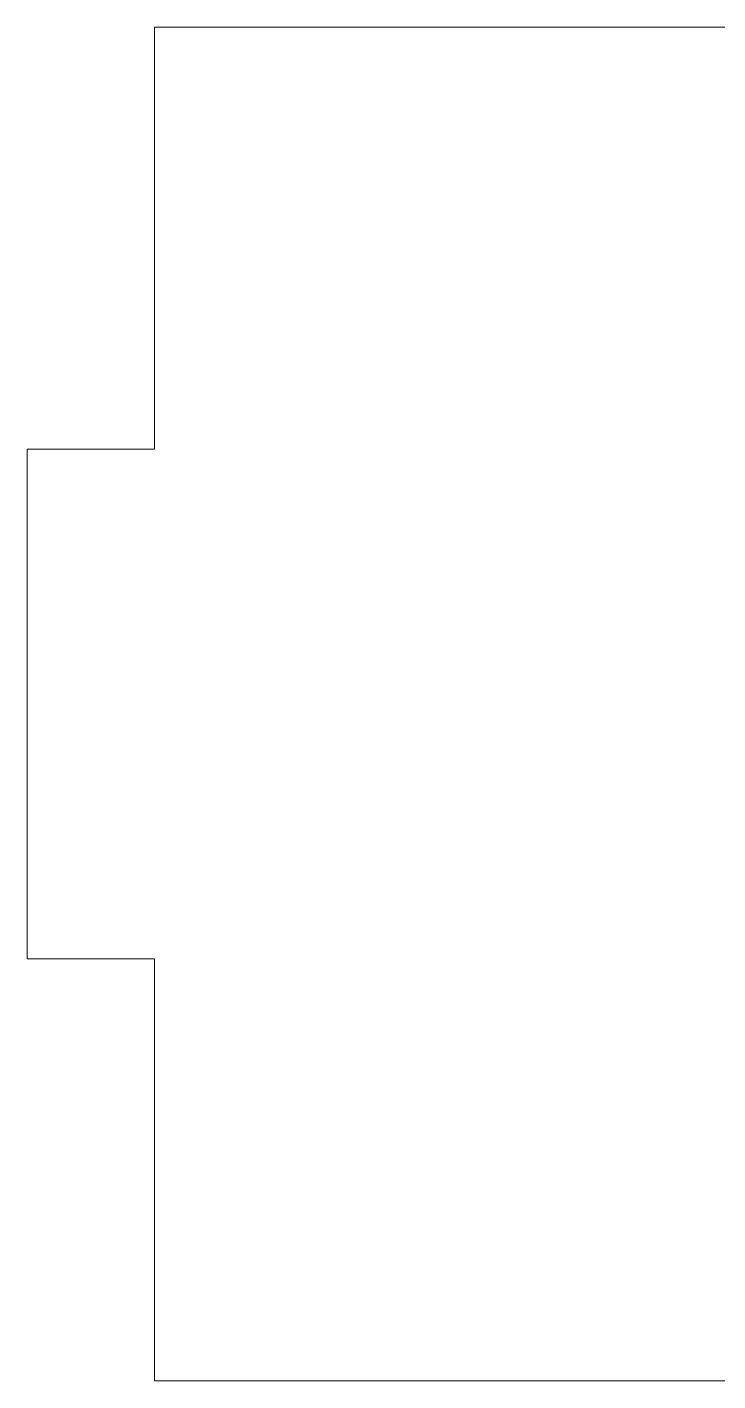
# Model space of a CAD drawing. Header units: millimetres. Extents: x -366 to 353, y -421 to 421.
# Drawn here: x -345.89 to -329.62, y -183.19 to -151.31 of the extents above; entities that cross this region are included whole.
import ezdxf

# ---------------------------------------------------------------- set-up
doc = ezdxf.new("R2010")
doc.units = ezdxf.units.MM
doc.header["$MEASUREMENT"] = 0
doc.layers.add('layer 1', color=7, linetype='Continuous')

msp = doc.modelspace()

# ---------------------------------------------------------------- linework, layer by layer
at = {"layer": 'layer 1', "color": 5, "lineweight": 9}
for points in [[(-22.8915, -151.3067), (-22.8915, -151.3067), (-342.8915, -151.3067), (-342.8915, -151.3067)], [(-342.8915, -151.3067), (-342.8915, -151.3067), (-342.8915, -161.248), (-342.8915, -161.248)], [(-345.8915, -161.248), (-345.8915, -161.248), (-345.8915, -173.248), (-345.8915, -173.248)], [(-342.8915, -161.248), (-342.8915, -161.248), (-345.8915, -161.248), (-345.8915, -161.248)], [(-345.8915, -173.248), (-345.8915, -173.248), (-342.8915, -173.248), (-342.8915, -173.248)], [(-342.8915, -173.248), (-342.8915, -173.248), (-342.8915, -183.1892), (-342.8915, -183.1892)], [(-342.8915, -183.1892), (-342.8915, -183.1892), (-22.8915, -183.1892), (-22.8915, -183.1892)]]:
    msp.add_open_spline(points, degree=3, dxfattribs=at)

doc.saveas('drawing.dxf')
